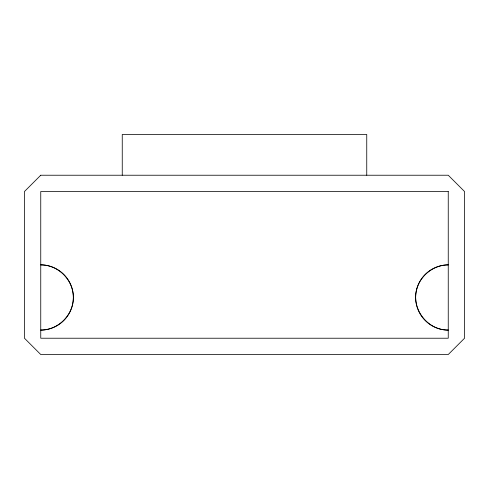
<?xml version="1.0" encoding="UTF-8"?>
<svg xmlns="http://www.w3.org/2000/svg" width="489" height="489" viewBox="0 0 489 489"><rect width="100%" height="100%" fill="white"/><g stroke="black" fill="none" stroke-linecap="round" stroke-linejoin="round"><path stroke-width="0.73" d="M366.75 175.227L366.75 134.475L122.25 134.475L122.25 175.227M73.35 297.477C73.46 314.922 58.197 330.185 40.752 330.075A32.598 32.598 0 0 0 73.35 297.477C73.46 280.026 58.197 264.763 40.752 264.873A32.598 32.598 0 0 1 73.35 297.477M416.762 289.036C411.047 308.883 427.6 330.46 448.248 330.075A32.598 32.598 0 0 1 415.65 297.477A32.598 32.598 0 0 1 448.248 264.873C433.841 264.952 420.571 275.136 416.762 289.036M40.752 175.227L24.45 191.523L24.45 338.223L40.752 354.525L448.248 354.525L464.55 338.223L464.55 191.523L448.248 175.227L40.752 175.227M448.248 191.523L40.752 191.523L40.752 338.223L448.248 338.223L448.248 191.523"/></g></svg>
